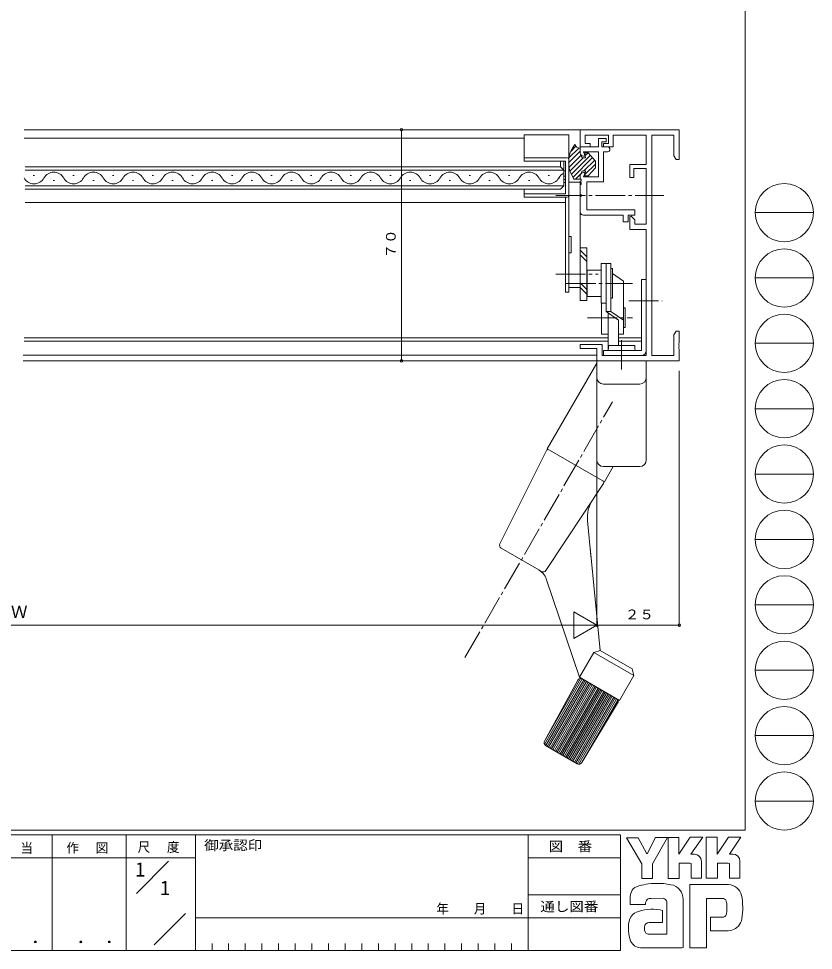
# Model space of a CAD drawing. Units: millimetres on the paper. Extents: x -420 to 373, y -297 to 267.
# Drawn here: x 132.1 to 372.9, y -297 to -14.9 of the extents above; entities that cross this region are included whole.
import ezdxf
from ezdxf.enums import TextEntityAlignment as Align

# ---------------------------------------------------------------- set-up
doc = ezdxf.new("R2010")
doc.units = ezdxf.units.MM
doc.linetypes.add('CHAIN2', pattern=[12, 9, -1, 1, -1])
for name, color, linetype, lineweight in [('0-1_YKK_ZWAK', 7, 'Continuous', 9), ('0-3_YKK_11', 7, 'Continuous', 9), ('0-4_YKK_12', 2, 'Continuous', 9), ('0-6_YKK_13', 4, 'Continuous', 9), ('0-7_YKK_D', 6, 'Continuous', 9)]:
    doc.layers.add(name, color=color, linetype=linetype, lineweight=lineweight)
doc.layers.add('0-2_USER1', color=3, linetype='Continuous')
doc.styles.add('ＭＳ ゴシック', font='')
doc.styles.get('ＭＳ ゴシック').set_extended_font_data('MS Gothic')

msp = doc.modelspace()

# ---------------------------------------------------------------- linework, layer by layer
at = {"layer": '0-1_YKK_ZWAK'}
for p, q in [((352.3, 264.4), (352.3, -260.6)), ((355.276, -73.616), (372.916, -73.616)), ((355.276, -93.412), (372.916, -93.412)), ((355.276, -113.208), (372.916, -113.208)), ((355.276, -133.004), (372.916, -133.004)), ((355.276, -152.8), (372.916, -152.8)), ((355.276, -172.596), (372.916, -172.596)), ((355.276, -192.392), (372.916, -192.392)), ((355.276, -212.188), (372.916, -212.188)), ((355.276, -231.984), (372.916, -231.984)), ((355.276, -251.78), (372.916, -251.78)), ((352.3, -260.6), (-417.7, -260.6)), ((314.5, -262), (-417.7, -262)), ((142.3, -262), (142.3, -297)), ((164.7, -262), (164.7, -297)), ((185.7, -262), (185.7, -297)), ((286.5, -262), (286.5, -297)), ((314.5, -262), (314.5, -297)), ((316.337, -262.906), (319.851, -262.906)), ((320.932, -270.799), (316.337, -262.906)), ((325.136, -262.798), (322.581, -267.771)), ((328.96, -275.231), (328.96, -262.825)), ((340.474, -262.717), (343.745, -262.717)), ((340.474, -275.123), (340.474, -262.717)), ((347.178, -262.717), (350.962, -262.717)), ((350.583, -263.365), (347.461, -267.825)), ((350.962, -262.717), (350.583, -263.365)), ((336.879, -267.906), (335.84, -267.906)), ((348.501, -267.825), (347.461, -267.825)), ((165.684, -268.999), (97.5, -268.999)), ((165.684, -268.999), (185.7, -268.999)), ((167.87, -279.736), (177.564, -270.043)), ((286.5, -269), (314.5, -269)), ((335.474, -270.582), (332.284, -270.582)), ((339.042, -270.069), (339.042, -275.15)), ((343.88, -270.555), (343.88, -275.123)), ((347.069, -270.555), (343.88, -270.555)), ((347.502, -270.717), (347.069, -270.555)), ((347.502, -275.096), (347.502, -270.717)), ((350.664, -270.069), (350.664, -275.096)), ((343.88, -275.123), (340.474, -275.123)), ((347.502, -275.046), (347.553, -275.096)), ((350.664, -275.096), (347.502, -275.096)), ((347.124, -277.096), (335.528, -277.096)), ((335.528, -277.096), (335.528, -296.206)), ((286.5, -280.199), (314.5, -280.199)), ((317.418, -283.07), (317.418, -281.141)), ((327.446, -281.205), (323.748, -281.275)), ((333.42, -281.583), (333.42, -296.179)), ((340.555, -281.259), (345.204, -281.259)), ((340.555, -296.206), (340.555, -281.259)), ((322.067, -283.07), (317.418, -283.07)), ((328.527, -292.071), (328.527, -282.34)), ((346.673, -282.756), (346.691, -285.391)), ((173.172, -295.345), (182.696, -285.821)), ((185.7, -287.2), (286.5, -287.2)), ((314.5, -287.199), (286.5, -287.199)), ((341.772, -286.989), (341.772, -291.125)), ((345.313, -286.989), (341.772, -286.989)), ((327.176, -288.53), (323.181, -288.535)), ((322.905, -292.071), (328.527, -292.071)), ((328.095, -292.071), (328.446, -292.071)), ((328.527, -292.07), (328.528, -292.071)), ((341.772, -291.125), (347.097, -291.125)), ((347.097, -291.125), (348.178, -290.882)), ((190.74, -294.9), (190.74, -297)), ((195.78, -294.9), (195.78, -297)), ((200.82, -294.9), (200.82, -297)), ((205.86, -294.9), (205.86, -297)), ((210.9, -294.9), (210.9, -297)), ((215.94, -294.9), (215.94, -297)), ((220.98, -294.9), (220.98, -297)), ((226.02, -294.9), (226.02, -297)), ((231.06, -294.9), (231.06, -297)), ((236.1, -294.9), (236.1, -297)), ((241.14, -294.9), (241.14, -297)), ((246.18, -294.9), (246.18, -297)), ((251.22, -294.9), (251.22, -297)), ((256.26, -294.9), (256.26, -297)), ((261.3, -294.9), (261.3, -297)), ((266.34, -294.9), (266.34, -297)), ((271.38, -294.9), (271.38, -297)), ((276.42, -294.9), (276.42, -297)), ((281.46, -294.9), (281.46, -297)), ((333.42, -296.179), (333.095, -296.233)), ((-417.7, -297), (314.5, -297)), ((322.067, -296.26), (320.58, -296.26)), ((333.095, -296.233), (322.067, -296.26))]:
    msp.add_line(p, q, dxfattribs=at)
for points in [[(319.851, -262.906), (322.364, -267.609), (322.581, -267.771)], [(325.136, -262.798), (328.762, -262.798), (324.229, -270.826)], [(328.96, -262.825), (332.176, -262.825), (332.176, -267.923), (335.555, -262.771)], [(335.555, -262.771), (339.38, -262.771), (335.84, -267.906)], [(343.745, -262.717), (343.745, -267.908), (347.178, -262.717)], [(324.229, -270.826), (324.229, -275.258), (320.932, -275.258), (320.932, -270.799)], [(332.284, -270.582), (332.284, -275.231), (328.96, -275.231)], [(339.042, -275.15), (335.906, -275.15), (335.906, -270.744), (335.474, -270.582)], [(326.473, -284.773), (327.176, -284.935), (327.176, -288.53)], [(335.528, -296.206), (339.772, -296.206), (340.555, -296.206)]]:
    msp.add_lwpolyline(points, dxfattribs=at)
for centre in [(364.096, -73.616), (364.096, -93.412), (364.096, -113.208), (364.096, -133.004), (364.096, -152.8), (364.096, -172.596), (364.096, -192.392), (364.096, -212.188), (364.096, -231.984), (364.096, -251.78)]:
    msp.add_circle(centre, 8.82, dxfattribs=at)
for centre, radius, start, end in [((336.879, -270.069), 2.163, 0.00165, 89.99603), ((348.501, -269.988), 2.163, 0.00165, 89.99603), ((320.106, -280.055), 2.444, 109.02126, 161.51263), ((325.222, -294.401), 17.68, 89.89165, 109.30847), ((325.741, -297.463), 20.748, 78.78009, 91.46938), ((329.03, -281.496), 4.449, 40.66422, 80.31693), ((328.809, -281.485), 4.612, 358.78058, 38.76563), ((346.972, -281.44), 4.341, 14.44571, 87.08746), ((322.459, -281.166), 5.037, 158.41083, 179.71774), ((324.175, -283.007), 2.109, 138.46381, 181.71359), ((323.615, -282.971), 1.701, 85.50551, 126.78038), ((326.956, -282.754), 1.625, 14.75519, 72.44994), ((345.365, -282.479), 1.229, 16.43123, 96.91661), ((330.666, -284.187), 20.86, 350.99026, 10.67624), ((324.02, -297.854), 13.309, 79.38097, 112.05824), ((343.031, -283.208), 3.673, 4.93422, 17.03551), ((320.927, -288.927), 3.908, 121.8271, 169.08475), ((345.314, -285.684), 1.306, 269.95467, 342.90144), ((343.01, -285.041), 3.697, 343.6902, 354.75362), ((347.035, -286.745), 4.291, 285.4429, 349.90448), ((327.949, -290.395), 11.082, 168.76372, 199.80078), ((324.082, -290.328), 2.369, 171.08202, 216.71922), ((323.19, -289.979), 1.445, 90.33952, 178.03638), ((323.15, -290.565), 1.526, 230.97279, 260.7549), ((320.94, -292.443), 3.823, 207.31435, 263.59464)]:
    msp.add_arc(centre, radius, start, end, dxfattribs=at)
at = {"layer": '0-3_YKK_11'}
for p, q in [((302.3, -48.528), (332.3, -48.528)), ((302.3, -53.728), (302.3, -48.528)), ((303.8, -50.158), (303.8, -52.728)), ((310.8, -50.158), (303.8, -50.158)), ((310.8, -52.728), (310.8, -50.158)), ((312.3, -50.158), (312.3, -53.728)), ((322.3, -50.158), (312.3, -50.158)), ((322.3, -59.028), (322.3, -50.158)), ((330.67, -50.158), (323.93, -50.158)), ((323.93, -50.158), (323.93, -116.898)), ((330.67, -56.437), (330.67, -50.158)), ((332.3, -48.528), (332.3, -57.528)), ((303.8, -52.728), (305.3, -52.728)), ((305.3, -52.728), (305.3, -53.728)), ((307.8, -51.228), (307.8, -53.728)), ((310.1, -51.228), (307.8, -51.228)), ((308.8, -52.228), (310.1, -52.228)), ((308.8, -53.728), (308.8, -52.228)), ((309.3, -52.728), (310.8, -52.728)), ((309.3, -53.728), (309.3, -52.728)), ((310.1, -52.228), (310.1, -51.228)), ((305.3, -53.728), (302.3, -53.728)), ((302.3, -53.728), (302.3, -55.528)), ((307.8, -53.728), (302.3, -53.728)), ((303.3, -55.228), (307.8, -55.228)), ((303.773, -56.528), (303.3, -55.228)), ((307.8, -55.228), (307.8, -62.828)), ((310.55, -53.728), (308.8, -53.728)), ((312.3, -53.728), (309.3, -53.728)), ((309.3, -55.228), (310.55, -55.228)), ((309.3, -64.328), (309.3, -55.228)), ((303.3, -56.528), (303.773, -56.528)), ((317.3, -59.028), (322.3, -59.028)), ((317.3, -63.028), (317.3, -59.028)), ((331.3, -57.528), (330.67, -56.437)), ((332.3, -57.528), (331.3, -57.528)), ((303.773, -61.528), (303.3, -61.528)), ((303.3, -62.828), (303.773, -61.528)), ((318.5, -60.228), (318.5, -63.028)), ((322.3, -60.228), (318.5, -60.228)), ((322.3, -77.098), (322.3, -60.228)), ((302.3, -62.528), (302.3, -63.528)), ((302.3, -63.528), (302.6, -63.528)), ((302.3, -64.128), (302.3, -64.528)), ((302.6, -64.128), (302.3, -64.128)), ((302.3, -64.528), (302.6, -64.528)), ((302.6, -63.528), (302.6, -64.128)), ((302.6, -64.528), (302.6, -65.128)), ((307.8, -62.828), (303.3, -62.828)), ((304.3, -64.328), (309.3, -64.328)), ((304.3, -72.778), (304.3, -64.328)), ((318.5, -63.028), (317.3, -63.028)), ((302.3, -65.128), (302.3, -68.128)), ((302.6, -65.128), (302.3, -65.128)), ((302.3, -68.128), (302.6, -68.128)), ((302.3, -68.728), (302.3, -73.428)), ((302.6, -68.728), (302.3, -68.728)), ((302.6, -68.128), (302.6, -68.728)), ((318.8, -72.778), (304.3, -72.778)), ((318.8, -74.428), (318.8, -72.778)), ((303.3, -74.428), (315.3, -74.428)), ((315.3, -74.428), (315.3, -76.428)), ((316.8, -74.428), (318.8, -74.428)), ((316.8, -76.428), (316.8, -74.428)), ((317.3, -74.828), (317.67, -74.674)), ((317.3, -78.728), (317.3, -74.828)), ((317.67, -74.674), (318.8, -75.804)), ((318.8, -75.804), (318.8, -77.098)), ((315.3, -76.428), (316.8, -76.428)), ((322.3, -78.728), (317.3, -78.728)), ((318.8, -77.098), (322.3, -77.098)), ((322.3, -116.898), (322.3, -78.728)), ((330.67, -110.619), (331.3, -109.528)), ((331.3, -109.528), (332.3, -109.528)), ((332.3, -109.528), (332.3, -113.07)), ((330.67, -116.898), (330.67, -110.619)), ((302.3, -113.528), (308.93, -113.528)), ((302.3, -114.728), (302.3, -113.528)), ((307.3, -114.728), (302.3, -114.728)), ((307.3, -118.528), (307.3, -114.728)), ((308.93, -113.528), (308.93, -116.898)), ((332.3, -113.07), (332.18, -113.253)), ((332.18, -113.253), (332.18, -113.803)), ((332.18, -113.803), (332.3, -113.986)), ((332.3, -114.07), (332.18, -114.253)), ((332.18, -114.253), (332.18, -114.803)), ((332.18, -114.803), (332.3, -114.986)), ((332.3, -113.986), (332.3, -114.07)), ((332.3, -114.986), (332.3, -118.528)), ((308.93, -116.898), (322.3, -116.898)), ((323.93, -116.898), (330.67, -116.898)), ((332.3, -118.528), (307.3, -118.528))]:
    msp.add_line(p, q, dxfattribs=at)
for centre, radius, start, end in [((303.3, -55.528), 1, 180, 270), ((310.55, -54.478), 0.75, 270, 90), ((303.3, -62.528), 1, 90, 180), ((303.3, -73.428), 1, 180, 270)]:
    msp.add_arc(centre, radius, start, end, dxfattribs=at)
at = {"layer": '0-4_YKK_12'}
for p, q in [((133.8, -48.528), (302.6, -48.528)), ((133.8, -51.101), (285.3, -51.101)), ((296.3, -59.751), (296.3, -58.031)), ((297.3, -58.031), (297.3, -65.551)), ((134.107, -59.751), (296.3, -59.751)), ((134.107, -60.751), (297.3, -60.751)), ((296.3, -59.751), (297.3, -60.751)), ((136.6, -62.391), (137, -62.391)), ((142.6, -63.911), (143, -63.911)), ((148.6, -62.391), (149, -62.391)), ((154.6, -63.911), (155, -63.911)), ((160.6, -62.391), (161, -62.391)), ((166.6, -63.911), (167, -63.911)), ((172.6, -62.391), (173, -62.391)), ((178.6, -63.911), (179, -63.911)), ((184.6, -62.391), (185, -62.391)), ((190.6, -63.911), (191, -63.911)), ((196.6, -62.391), (197, -62.391)), ((202.6, -63.911), (203, -63.911)), ((208.6, -62.391), (209, -62.391)), ((208.8, -62.391), (209, -62.391)), ((214.6, -63.911), (215, -63.911)), ((220.6, -62.391), (221, -62.391)), ((226.6, -63.911), (227, -63.911)), ((232.6, -62.391), (233, -62.391)), ((238.6, -63.911), (239, -63.911)), ((244.6, -62.391), (245, -62.391)), ((250.6, -63.911), (251, -63.911)), ((256.6, -62.391), (257, -62.391)), ((262.6, -63.911), (263, -63.911)), ((268.6, -62.391), (269, -62.391)), ((274.6, -63.911), (275, -63.911)), ((280.6, -62.391), (281, -62.391)), ((286.6, -63.911), (287, -63.911)), ((292.6, -62.391), (293, -62.391)), ((134.107, -65.551), (297.3, -65.551)), ((134.107, -66.551), (296.3, -66.551)), ((297.3, -65.551), (296.3, -66.551)), ((134.107, -70.583), (297.8, -70.583)), ((133.8, -111.528), (310.7, -111.528)), ((133.8, -112.528), (310.7, -112.528)), ((313.9, -111.528), (320.8, -111.528)), ((313.9, -112.528), (320.8, -112.528)), ((133.499, -116.828), (307.3, -116.828)), ((133.499, -118.528), (307.6, -118.528))]:
    msp.add_line(p, q, dxfattribs=at)
for centre, radius, start, end in [((142.8, -64.827), 3.436, 29.19063, 150.80936), ((154.8, -64.827), 3.436, 29.19063, 150.80936), ((166.8, -64.827), 3.436, 29.19063, 150.80936), ((178.8, -64.827), 3.436, 29.19063, 150.80936), ((190.8, -64.827), 3.436, 29.19063, 150.80936), ((202.8, -64.827), 3.436, 29.19063, 150.80936), ((214.8, -64.827), 3.436, 29.19063, 150.80936), ((226.8, -64.827), 3.436, 29.19063, 150.80936), ((238.8, -64.827), 3.436, 29.19063, 150.80936), ((250.8, -64.827), 3.436, 29.19063, 150.80936), ((262.8, -64.827), 3.436, 29.19063, 150.80936), ((274.8, -64.827), 3.436, 29.19063, 150.80936), ((286.8, -64.827), 3.436, 29.19063, 150.80936), ((298.8, -64.827), 3.436, 115.8855, 150.80936), ((136.8, -61.474), 3.437, 209.19936, 330.80063), ((148.8, -61.474), 3.437, 209.19936, 330.80063), ((160.8, -61.474), 3.437, 209.19936, 330.80063), ((172.8, -61.474), 3.437, 209.19936, 330.80063), ((184.8, -61.474), 3.437, 209.19936, 330.80063), ((196.8, -61.474), 3.437, 209.19936, 330.80063), ((208.8, -61.474), 3.437, 209.19936, 330.80063), ((208.8, -61.474), 3.437, 269.99605, 330.80063), ((220.8, -61.474), 3.437, 209.19936, 330.80063), ((232.8, -61.474), 3.437, 209.19936, 330.80063), ((244.8, -61.474), 3.437, 209.19936, 330.80063), ((256.8, -61.474), 3.437, 209.19936, 330.80063), ((268.8, -61.474), 3.437, 209.19936, 330.80063), ((280.8, -61.474), 3.437, 209.19936, 330.80063), ((292.8, -61.474), 3.437, 209.19936, 330.80063)]:
    msp.add_arc(centre, radius, start, end, dxfattribs=at)
at = {"layer": '0-6_YKK_13'}
for p, q in [((285.3, -50.051), (298.8, -50.051)), ((285.3, -58.031), (285.3, -50.051)), ((298.8, -50.051), (298.8, -97.7)), ((300.969, -53.561), (299.394, -55.136)), ((302.304, -55.055), (298.772, -58.587)), ((301.856, -54.089), (298.861, -57.083)), ((302.568, -56.205), (298.907, -59.866)), ((305.359, -56.242), (299.599, -62.002)), ((304.659, -55.528), (303.802, -56.385)), ((304.73, -55.528), (306.93, -58.028)), ((285.3, -57.031), (298.3, -57.031)), ((285.3, -58.031), (297.8, -58.031)), ((297.8, -58.031), (297.8, -67.961)), ((303.159, -57.028), (299.194, -60.993)), ((306.021, -56.994), (300.044, -62.972)), ((303.13, -57.028), (303.93, -57.028)), ((306.683, -57.747), (303.402, -61.028)), ((306.93, -58.914), (303.709, -62.135)), ((306.93, -58.028), (306.93, -60.028)), ((297.3, -60.982), (297.8, -60.982)), ((302.509, -61.921), (300.902, -63.528)), ((302.63, -61.628), (302.653, -61.769)), ((303.93, -61.028), (303.13, -61.028)), ((303.63, -62.528), (303.93, -61.028)), ((306.93, -60.028), (304.73, -62.528)), ((297.3, -62.614), (297.8, -62.614)), ((297.3, -63.609), (297.8, -63.609)), ((297.3, -64.488), (297.8, -64.488)), ((298.8, -64.424), (302.3, -64.424)), ((298.8, -96.284), (298.8, -64.424)), ((302.304, -63.528), (300.43, -63.528)), ((302.3, -64.424), (302.3, -96.284)), ((304.73, -62.528), (303.63, -62.528)), ((285.3, -68.961), (285.3, -66.551)), ((285.3, -67.961), (297.8, -67.961)), ((285.3, -68.961), (298.3, -68.961)), ((297.8, -68.961), (297.8, -97.7)), ((299.5, -80.855), (298.8, -80.855)), ((299.5, -80.855), (299.5, -85.855)), ((302.3, -84.288), (304.3, -84.288)), ((302.3, -100.288), (302.3, -84.288)), ((304.3, -84.288), (304.3, -100.288)), ((299.5, -85.855), (298.8, -85.855)), ((304.3, -86.981), (302.3, -84.981)), ((302.3, -86.395), (304.3, -88.395)), ((308.6, -89.045), (311.6, -89.045)), ((308.6, -89.045), (308.6, -101.045)), ((310.1, -89.045), (310.1, -103.558)), ((311.6, -89.045), (311.6, -103.558)), ((304.3, -92.045), (304.4, -92.045)), ((304.4, -91.045), (308.6, -91.045)), ((304.4, -91.045), (304.4, -99.045)), ((311.6, -90.545), (312.1, -90.545)), ((312.1, -90.545), (312.1, -99.545)), ((312.1, -92.083), (315.4, -94.345)), ((304.3, -96.88), (302.3, -94.88)), ((315.4, -94.345), (315.4, -110.463)), ((322.3, -93.878), (320.8, -93.878)), ((320.8, -115.378), (320.8, -93.878)), ((322.3, -115.378), (322.3, -93.878)), ((297.8, -97.7), (298.8, -97.7)), ((302.3, -96.284), (298.8, -96.284)), ((302.3, -96.294), (304.3, -98.294)), ((304.3, -98.045), (304.4, -98.045)), ((304.3, -100.288), (302.3, -100.288)), ((304.4, -99.045), (308.6, -99.045)), ((308.6, -101.045), (310.1, -101.045)), ((308.7, -110.463), (308.7, -101.045)), ((311.6, -99.545), (312.1, -99.545)), ((310.1, -103.558), (311.6, -103.558)), ((310.1, -103.558), (313.9, -106.163)), ((310.7, -103.969), (310.7, -115.178)), ((311.6, -103.558), (315.4, -106.163)), ((315.4, -102.463), (315.9, -102.463)), ((315.9, -102.463), (315.9, -108.463)), ((313.9, -106.163), (313.9, -113.878)), ((315.4, -108.463), (315.9, -108.463)), ((308.7, -110.463), (310.7, -110.463)), ((313.9, -110.463), (315.4, -110.463)), ((309.3, -115.378), (309.3, -116.878)), ((320.8, -115.378), (309.3, -115.378)), ((310.8, -114.878), (310.8, -113.878)), ((310.8, -113.878), (318.8, -113.878)), ((318.8, -114.878), (318.8, -113.878)), ((309.3, -116.878), (320.8, -116.878)), ((292.29, -145.187), (307.3, -119.188)), ((322.3, -118.528), (307.3, -118.528)), ((307.3, -118.528), (307.3, -148.528)), ((322.3, -148.528), (322.3, -118.528)), ((320.3, -125.528), (309.3, -125.528)), ((277.942, -173.923), (292.052, -145.662)), ((292.29, -145.187), (309.61, -155.187)), ((309.3, -150.528), (320.3, -150.528)), ((309.61, -155.187), (312.3, -150.528)), ((291.897, -181.98), (309.317, -155.63)), ((304.487, -166.997), (305.622, -178.501)), ((278.337, -175.236), (289.744, -181.822)), ((305.287, -175.101), (308.36, -206.253)), ((302.029, -214.318), (291.982, -184.553)), ((306.379, -206.784), (302.029, -214.318)), ((306.379, -206.784), (308.36, -206.253)), ((306.379, -206.784), (318.503, -213.784)), ((308.36, -206.253), (317.972, -211.803)), ((314.153, -221.318), (302.029, -214.318)), ((318.503, -213.784), (314.153, -221.318)), ((318.503, -213.784), (317.972, -211.803)), ((302.414, -214.695), (291.335, -233.884)), ((301.537, -215.214), (291.433, -233.629)), ((302.914, -214.829), (291.469, -234.652)), ((303.347, -215.079), (291.847, -234.998)), ((303.78, -215.329), (292.28, -235.248)), ((304.213, -215.579), (292.713, -235.498)), ((304.646, -215.829), (293.146, -235.748)), ((305.079, -216.079), (293.579, -235.998)), ((305.512, -216.329), (294.012, -236.248)), ((305.945, -216.579), (294.445, -236.498)), ((306.378, -216.829), (294.878, -236.748)), ((306.811, -217.079), (295.311, -236.998)), ((313.268, -220.807), (302.914, -214.829)), ((307.244, -217.329), (295.744, -237.248)), ((307.677, -217.579), (296.177, -237.498)), ((308.11, -217.829), (296.61, -237.748)), ((308.543, -218.079), (297.043, -237.998)), ((308.976, -218.329), (297.476, -238.248)), ((309.409, -218.579), (297.909, -238.498)), ((309.842, -218.829), (298.342, -238.748)), ((310.275, -219.079), (298.775, -238.998)), ((310.708, -219.329), (299.208, -239.248)), ((311.141, -219.579), (299.641, -239.498)), ((311.574, -219.829), (300.074, -239.748)), ((312.007, -220.079), (300.507, -239.998)), ((312.44, -220.329), (300.94, -240.248)), ((312.873, -220.579), (301.373, -240.498)), ((313.306, -220.83), (301.873, -240.631)), ((313.623, -222.192), (302.728, -240.15)), ((313.659, -221.218), (302.745, -240.122)), ((291.809, -234.976), (301.373, -240.497))]:
    msp.add_line(p, q, dxfattribs=at)
at = {"layer": '0-6_YKK_13', "linetype": 'CHAIN2'}
for p, q in [((294.915, -68.428), (327.598, -68.428)), ((294.915, -92.284), (307.768, -92.284)), ((297.964, -95.045), (318.168, -95.045)), ((317.024, -100.378), (327.105, -100.378)), ((304.466, -105.463), (318.168, -105.463)), ((314.8, -121.091), (314.8, -112.247)), ((267.365, -208.358), (312.048, -130.964))]:
    msp.add_line(p, q, dxfattribs=at)
at = {"layer": '0-6_YKK_13'}
msp.add_lwpolyline([(303.93, -57.028), (303.63, -55.528), (304.73, -55.528)], dxfattribs=at)
for centre, radius, start, end in [((307.268, -58.337), 8.5, 141.34326, 210.31601), ((302.295, -52.344), 1.8, 202.33827, 270.27199), ((303.12, -56.528), 0.5, 153.37392, 271.17484), ((298.3, -57.531), 0.5, 0, 90), ((303.12, -61.528), 0.5, 88.82515, 191.55141), ((301.688, -62.24), 1.8, 192.43944, 225.67584), ((298.3, -68.461), 0.5, 270, 0), ((310.3, -114.878), 0.5, 270, 0), ((319.3, -114.878), 0.5, 180, 270), ((320.8, -115.378), 1.5, 270, 0), ((309.3, -123.528), 2, 180, 270), ((320.3, -123.528), 2, 270, 0), ((292.5, -145.885), 0.5, 60, 153.46822), ((309.3, -148.528), 2, 180, 270), ((320.3, -148.528), 2, 270, 0), ((308.9, -155.354), 0.5, 326.53177, 60), ((314.439, -166.016), 10, 146.53177, 185.63374), ((278.837, -174.37), 1, 153.46822, 239.99998), ((278.837, -174.37), 1, 153.46822, 239.99998), ((287.244, -186.152), 5, 18.65222, 60), ((291.063, -181.429), 1, 239.99998, 326.53177), ((302.414, -215.695), 1, 60, 151.24536), ((312.768, -221.673), 1, 328.75462, 60), ((292.309, -234.11), 1, 151.24536, 239.99998), ((301.873, -239.631), 1, 239.99998, 328.75462)]:
    msp.add_arc(centre, radius, start, end, dxfattribs=at)
at = {"layer": '0-7_YKK_D'}
for p, q in [((265.15, -48.528), (247.65, -48.528)), ((248.15, -48.528), (248.15, -118.528)), ((265.15, -118.528), (247.65, -118.528)), ((307.3, -121.528), (307.3, -199.028)), ((332.3, -121.528), (332.3, -199.028)), ((307.3, -198.528), (300.372, -194.528)), ((300.372, -194.528), (300.372, -202.528)), ((-42.7, -198.528), (307.3, -198.528)), ((307.3, -198.528), (300.372, -202.528)), ((307.3, -198.528), (332.3, -198.528))]:
    msp.add_line(p, q, dxfattribs=at)
for centre, start, end in [((248.15, -48.528), 0, 180), ((248.15, -48.528), 180, 0), ((248.15, -118.528), 0, 180), ((248.15, -118.528), 180, 0), ((332.3, -198.528), 0, 180), ((332.3, -198.528), 180, 0)]:
    msp.add_arc(centre, 0.375, start, end, dxfattribs=at)

# ---------------------------------------------------------------- texts
at = {"layer": '0-1_YKK_ZWAK', "style": 'ＭＳ ゴシック', "width": 1.1}
for s, p in [('御承認印', (188.367, -267.533)), ('図\u3000番', (292.698, -267.862)), ('通し図番', (290.179, -286.085))]:
    msp.add_text(s, height=2.933, dxfattribs=at).set_placement(p, align=Align.BOTTOM_LEFT)
at = {"layer": '0-1_YKK_ZWAK', "color": 3, "style": 'ＭＳ ゴシック', "width": 1.15}
for p in [(124.355, -295.946), (146.755, -295.946)]:
    msp.add_text(' ． ．', height=3.666, dxfattribs=at).set_placement(p, align=Align.BOTTOM_LEFT)
at = {"layer": '0-1_YKK_ZWAK', "char_height": 2.933, "attachment_point": 7, "style": 'ＭＳ ゴシック'}
for s, insert in [('\\T1.17;\\W0.95;担\\~\\~当', (123.855, -267.78)), ('\\T1.17;\\W0.95;作\\~\\~図', (146.62, -267.762)), ('\\T1.17;\\W0.95;尺\\~\\~度', (168.212, -267.537)), ('\\T1.2;\\W0.95;年\\~\\~\\~月\\~\\~\\~日', (258.676, -286.169))]:
    msp.add_mtext(s, dxfattribs=dict(at, insert=insert))
at = {"layer": '0-2_USER1', "style": 'ＭＳ ゴシック'}
for p in [(167.5, -275.999), (175.033, -281.599)]:
    msp.add_text('1', height=4.399, dxfattribs=at).set_placement(p, align=Align.BOTTOM_LEFT)
at = {"layer": '0-7_YKK_D', "color": 7, "style": 'ＭＳ ゴシック', "width": 1.1}
msp.add_text('７０', height=2.933, rotation=90, dxfattribs=at).set_placement((247.25, -87.51), align=Align.BOTTOM_LEFT)
at = {"layer": '0-7_YKK_D', "color": 3, "style": 'ＭＳ ゴシック'}
msp.add_text('Ｗ', height=3.666, dxfattribs=at).set_placement((129.837, -197.428), align=Align.BOTTOM_LEFT)
at = {"layer": '0-7_YKK_D', "color": 7, "style": 'ＭＳ ゴシック', "width": 1.1}
msp.add_text('２５', height=2.933, dxfattribs=at).set_placement((315.818, -197.628), align=Align.BOTTOM_LEFT)

doc.saveas('drawing.dxf')
